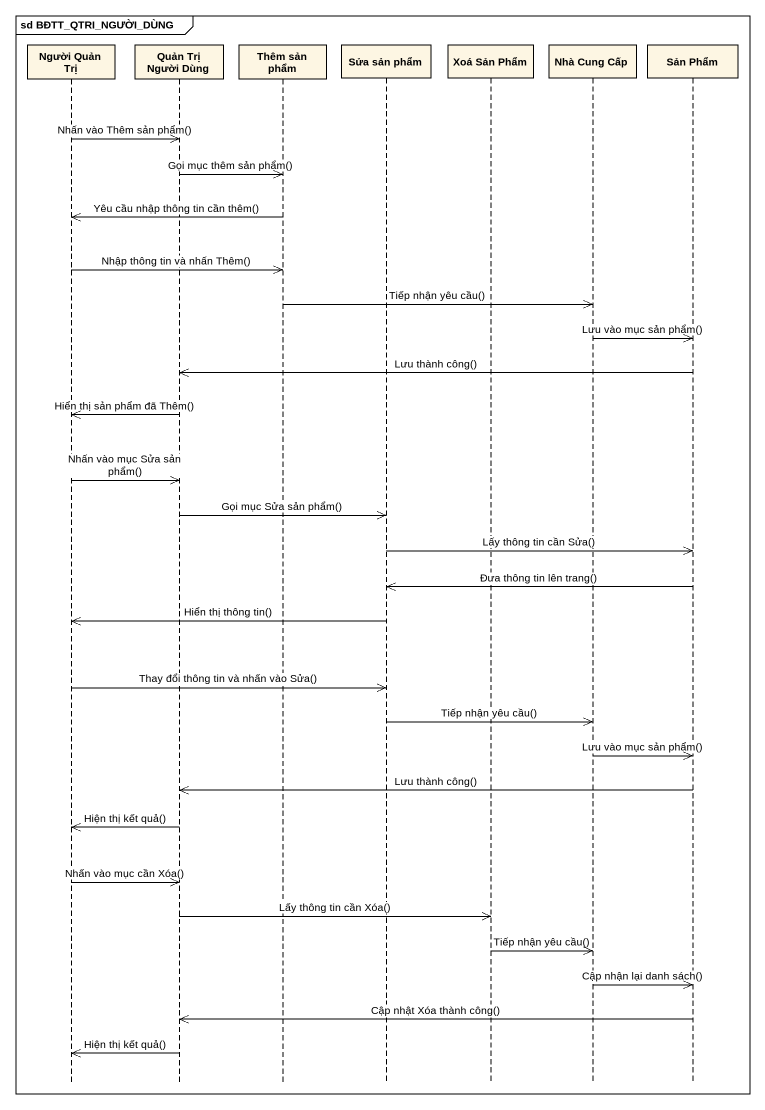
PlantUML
@startuml
mainframe sd BĐTT_QTRI_NGƯỜI_DÙNG
hide footbox
participant "Người Quản Trị" as Người_Quản_Trị
participant "Quản Trị Người Dùng" as Quản_Trị_Người_Dùng
participant "Thêm sản phẩm" as Thêm_sản_phẩm
participant "Sửa sản phẩm" as Sửa_sản_phẩm
participant "Xoá Sản Phẩm" as Xoá_Sản_Phẩm
participant "Nhà Cung Cấp" as Nhà_Cung_Cấp
participant "Sản Phẩm" as Sản_Phẩm

Người_Quản_Trị ->> Quản_Trị_Người_Dùng : Nhấn vào Thêm sản phẩm()
Quản_Trị_Người_Dùng ->> Thêm_sản_phẩm : Gọi mục thêm sản phẩm()
Thêm_sản_phẩm ->> Người_Quản_Trị : Yêu cầu nhập thông tin cần thêm()
Người_Quản_Trị ->> Thêm_sản_phẩm : Nhập thông tin và nhấn Thêm()
Thêm_sản_phẩm ->> Nhà_Cung_Cấp : Tiếp nhận yêu cầu()
Nhà_Cung_Cấp ->> Sản_Phẩm : Lưu vào mục sản phẩm()
Sản_Phẩm ->> Quản_Trị_Người_Dùng : Lưu thành công()
Quản_Trị_Người_Dùng ->> Người_Quản_Trị : Hiển thị sản phẩm đã Thêm()
Người_Quản_Trị ->> Quản_Trị_Người_Dùng : Nhấn vào mục Sửa sản phẩm()
Quản_Trị_Người_Dùng ->> Sửa_sản_phẩm : Gọi mục Sửa sản phẩm()
Sửa_sản_phẩm ->> Sản_Phẩm : Lấy thông tin cần Sửa()
Sản_Phẩm ->> Sửa_sản_phẩm : Đưa thông tin lên trang()
Sửa_sản_phẩm ->> Người_Quản_Trị : Hiển thị thông tin()
Người_Quản_Trị ->> Sửa_sản_phẩm : Thay đổi thông tin và nhấn vào Sửa()
Sửa_sản_phẩm ->> Nhà_Cung_Cấp : Tiếp nhận yêu cầu()
Nhà_Cung_Cấp ->> Sản_Phẩm : Lưu vào mục sản phẩm()
Sản_Phẩm ->> Quản_Trị_Người_Dùng : Lưu thành công()
Quản_Trị_Người_Dùng ->> Người_Quản_Trị : Hiện thị kết quả()
Người_Quản_Trị ->> Quản_Trị_Người_Dùng : Nhấn vào mục cần Xóa()
Quản_Trị_Người_Dùng ->> Xoá_Sản_Phẩm : Lấy thông tin cần Xóa()
Xoá_Sản_Phẩm ->> Nhà_Cung_Cấp : Tiếp nhận yêu cầu()
Nhà_Cung_Cấp ->> Sản_Phẩm : Cập nhận lại danh sách()
Sản_Phẩm ->> Quản_Trị_Người_Dùng : Cập nhật Xóa thành công()
Quản_Trị_Người_Dùng ->> Người_Quản_Trị : Hiện thị kết quả()
@enduml
